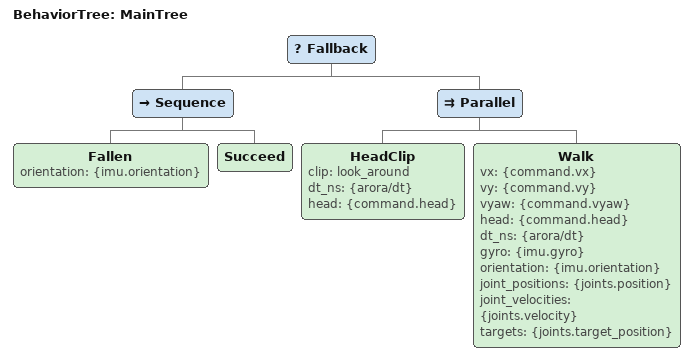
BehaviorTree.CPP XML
<root main_tree_to_execute="MainTree">
  <BehaviorTree ID="MainTree">
    <Fallback>
      <Sequence>
        <Fallen orientation="{imu.orientation}" />
        <Succeed />
      </Sequence>
      <Parallel>
        <HeadClip clip="look_around" dt_ns="{arora/dt}" head="{command.head}" />
        <Walk vx="{command.vx}" vy="{command.vy}" vyaw="{command.vyaw}" head="{command.head}"
              dt_ns="{arora/dt}" gyro="{imu.gyro}" orientation="{imu.orientation}"
              joint_positions="{joints.position}" joint_velocities="{joints.velocity}"
              targets="{joints.target_position}" />
      </Parallel>
    </Fallback>
  </BehaviorTree>
</root>
